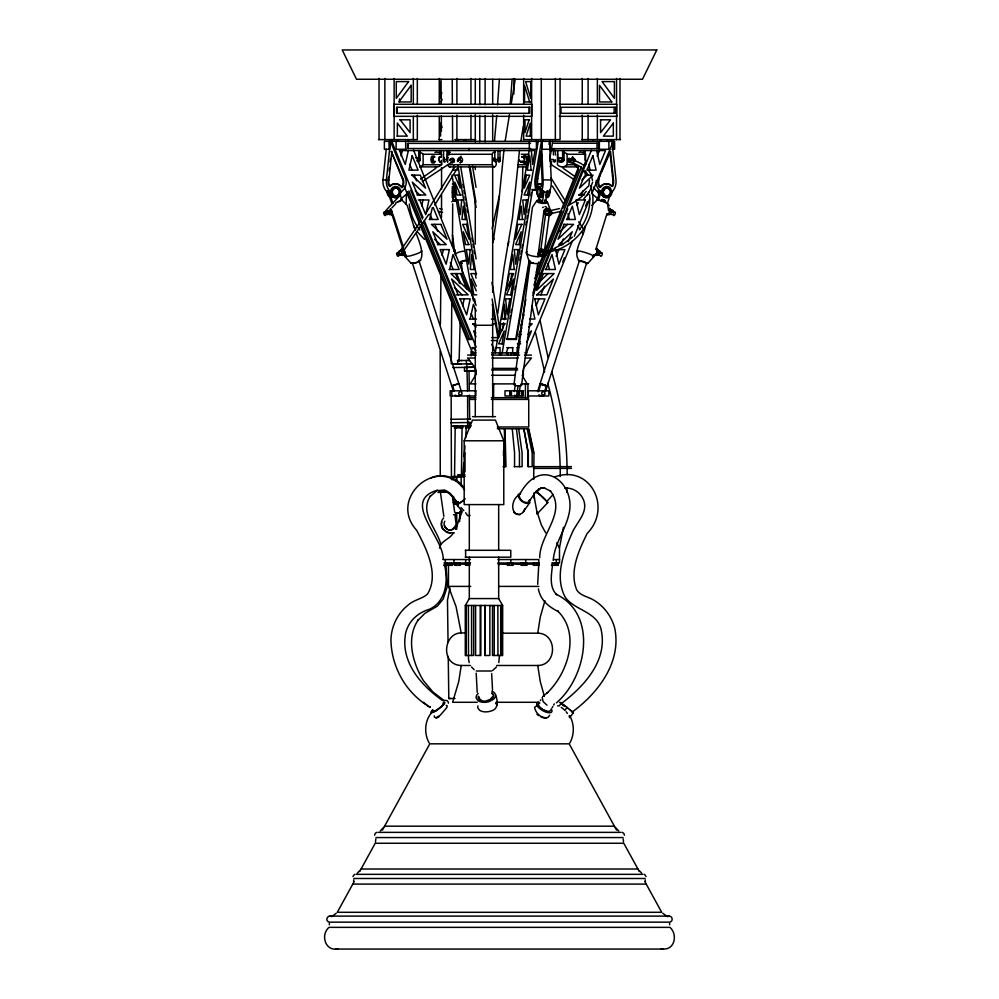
<?xml version="1.0" encoding="UTF-8"?>
<svg xmlns="http://www.w3.org/2000/svg" width="999" height="999" viewBox="0 0 999 999"><rect width="100%" height="100%" fill="white"/><g stroke="black" fill="none" stroke-linecap="round" stroke-linejoin="round"><path stroke-width="1.5" d="M441.57 189.211L441.558 167.62M441.558 194.917L441.496 217.582M452.697 203.796L452.46 245.854M440.159 351.286L440.259 476.436M451.248 363.811L451.785 301.498M549.8 211.176L550.649 211.338M440.384 324.55L441.009 273.826M476.186 673.139L477.197 692.319M491.658 673.526L492.532 690.047M406.218 204.358L406.368 194.568M454.533 477.347L455.182 427.672M461.451 474.325L462.087 426.136M498.464 564.098L507.542 564.31M478.721 696.465L480.082 699.562A7.23 4.333 -8.9 0 0 481.393 700.249M522.202 191.496L522.814 166.496M560.264 476.473L560.202 468.381M566.833 492.307L566.933 487.912M567.195 474.725L567.107 468.381M612.774 149.276L612.936 141.334L612.936 149.276M329.333 924.774L329.358 923.463M533.691 479.358L533.99 452.872L528.733 428.733L497.352 428.733M571.79 160.489L570.953 158.841M434.265 715.858L434.478 717.232L435.951 717.732L440.234 715.234L446.828 707.629L447.202 705.781L446.153 705.381M397.789 254.32C399.013 252.41 397.577 255.969 399.925 255.332A2.747 2.323 27.4 0 0 401.386 254.795L402.722 253.334L402.385 251.76A2.235 1.948 37.5 0 0 402.023 251.311M529.045 500.536L528.596 502.147C524.575 503.971 519.118 499.413 519.155 495.217L519.555 494.517C525.049 484.453 534.228 473.489 547.015 474.912C557.105 476.273 564.722 484.39 567.969 493.668C576.648 517.707 554.882 537.062 553.234 560.377M460.139 322.802L459.128 360.876M388.099 181.119L388.486 177.123M391.87 151.361L388.761 181.119A11.838 10.939 -90 0 0 389.722 186.426L390.209 186.164A8.317 7.68 -90 0 1 401.074 186.164L402.035 187.525L402.497 186.85A8.541 7.892 -90 0 0 403.434 179.733L391.208 151.361L402.772 179.733A8.541 7.892 90 0 1 401.835 186.85L401.373 187.525L402.035 187.525M465.534 438.111L466.296 427.447M440.709 491.958L446.878 491.346M463.748 462.999L462.837 475.449M464.198 456.78L464.985 445.891M496.753 115.447L494.455 141.284M497.527 104.895L499.4 79.258M510.277 104.033L512.087 79.258M461.063 161.638L461.038 161.9A1.523 0.974 30.2 0 1 460.114 162.425L460.077 162.412M534.153 564.16L526.635 564.16M542.195 697.539L543.119 701.61L547.015 705.182M399.038 252.435L399.25 253.546A1.536 1.424 38 0 0 401.311 254.146L428.758 214.423M467.682 425.974L467.619 395.716M503.946 149.962L498.588 203.921L493.356 240.197M519.492 150.424L512.475 217.919L504.095 267.42L497.739 313.649M374.588 835.226L375.249 833.291L377.023 832.267M453.783 165.809L453.371 170.13L457.192 170.13M461.725 199.975L460.352 214.623L457.842 199.975L462.2 199.975M470.192 249.6L468.831 264.186L466.333 249.6L470.691 249.6M375.811 838.985L375.474 841.845M513.049 564.048L521.515 564.373M389.66 196.915A5.632 5.195 -90 0 1 387.063 192.045A14.51 13.399 90 0 1 385.09 189.473L384.565 188.524A14.51 13.399 90 0 1 383.004 179.907L386.226 149.276M387.237 190.584L387.063 192.045L390.447 192.045A14.51 13.399 -90 0 1 386.388 179.907L390.447 141.334L405.344 177.66A11.214 10.352 -90 0 1 400.836 192.045L400.099 192.045M389.123 171.066L389.448 168.032M390.085 161.975L390.409 158.941M470.467 665.484L461.251 665.484L458.741 681.543L452.622 702.285L477.197 702.285M502.41 633.179L537.749 633.179L540.259 617.12L544.905 600.774M495.479 694.717C497.964 700.686 498.751 709.352 490.934 711.051A9.79 5.869 -8.9 0 1 479.545 710.239L477.709 707.742L477.897 705.918M512.662 352.859L512.699 347.689M413.037 263.162C428.821 263.099 419.218 241.496 416.158 233.379M538.848 563.211L537.674 584.315M552.459 565.234C551.46 574.999 548.926 586.9 556.655 594.717L556.031 594.193C598.264 614.335 586.75 676.91 556.431 702.859M588.823 185.989L589.51 180.295M513.986 384.415L530.294 261.551M538.985 197.215L538.611 199.962L542.357 203.346L546.078 203.247A5.432 1.648 7.6 0 0 544.53 200.474M514.348 391.608L515.234 384.965M540.084 199.475C537.562 201.199 540.671 203.846 541.333 200.599C538.873 197.927 538.424 201.036 541.333 200.599M516.97 393.968L518.031 385.989L520.179 385.976L518.943 395.292A4.595 1.773 89.9 0 1 516.945 395.104M546.952 190.959A5.632 2.16 90 0 1 546.628 195.18L545.541 203.346L542.357 203.346L543.431 195.18A5.632 2.16 90 0 0 543.768 190.959M527.322 251.623A8.866 2.672 7.6 0 0 535.601 256.543L537.862 256.693L538.274 253.596M538.686 250.512L543.606 213.461L544.767 214.186M521.528 385.214L537.637 263.873M540.958 248.863L545.554 214.273M544.343 251.673L549.188 215.172M433.029 710.139A7.043 1.349 -36.3 0 0 434.49 711.101A7.043 1.349 -36.3 0 0 441.471 706.368L443.818 703.658L442.894 703.071M503.484 455.544L503.583 450.187M536.176 178.671L536.026 179.733A8.541 3.272 -90 0 0 536.413 186.85L536.6 187.525L537 186.164A8.317 3.184 -90 0 1 541.52 186.164L541.72 186.426A11.838 4.545 -90 0 0 542.12 181.119L540.834 151.361L536.176 178.671L537.774 178.671L541.908 154.395M537.774 178.671L537.624 179.733A8.541 3.272 90 0 0 537.812 185.926M353.559 881.305L353.771 879.894M352.947 876.585L354.483 874.3M439.51 548.164C440.559 540.634 450.212 539.298 453.284 532.867M563.436 527.335L559.477 547.864M505.207 140.822L509.465 114.66M511.226 103.884L515.234 79.258M520.841 141.433L523.314 126.261M529.108 150.537L495.254 352.859L491.783 344.23M502.335 330.444L503.621 322.764M504.133 319.68L505.669 310.452M509.79 285.839L511.85 273.539M502.047 343.831L504.258 330.919L498.638 343.831L502.984 343.831M518.156 249.6L515.659 264.186L514.298 249.6L518.643 249.6M519.005 244.593L521.203 231.756L515.609 244.593L519.967 244.593M526.648 199.975L524.138 214.623L522.764 199.975L527.122 199.975M527.497 194.992L529.695 182.13L524.088 194.992L528.446 194.992M509.865 298.876L507.142 314.835L505.644 298.876L510.002 298.876M510.689 294.842L513.399 278.983L506.493 294.842L510.839 294.842M502.21 352.859L538.236 141.334M509.902 318.756L510.427 315.684M510.951 312.6L511.476 309.528M514.872 289.523L515.397 286.451M519.855 260.302L520.379 257.218M520.904 254.146L521.428 251.061M521.953 247.989L522.477 244.917M525.874 224.912L526.398 221.84M526.923 218.756L527.447 215.684M527.971 212.612L528.496 209.528M530.856 195.692L531.381 192.607M536.563 189.535L531.905 189.535L532.504 190.235L507.092 339.448L516.408 339.448L529.77 261.001M516.408 339.448L515.809 338.748L529.17 260.302M549.05 144.368L549.562 141.334L551.248 179.907A14.51 5.557 -90 0 1 549.562 192.045M516.733 352.859L525.861 299.213M549.875 158.192L552.747 141.334M499.288 195.966L492.095 228.808M469.068 425.949L469.717 422.502L450.836 422.739M539.71 557.804C539.51 534.627 567.544 512.137 550.012 490.546L550.636 491.083L543.668 487.674L544.68 487.899L540.971 488.099M449.962 588.061L447.477 600.249L448.052 642.369M492.982 241.945L493.743 238.349L492.982 241.945L493.381 240.035M508.041 245.192L508.828 241.533M506.281 352.859L508.004 347.689M401.086 156.106L402.347 150.549M408.366 150.549L405.232 164.435L399.525 150.549M421.665 205.831L422.989 199.975M429.657 219.48L432.33 207.617M442.07 255.444L443.394 249.6M449.6 269.505L452.984 254.495L459.153 269.505L449.038 269.505M462.574 306.131L464.21 298.876M470.092 319.056L473.426 304.295L476.186 311.001M416.433 262.45L411.338 263.299M461.451 391.608L418.956 260.727M451.748 385.989L458.903 383.628L451.998 385.639M498.788 662.599L499.475 655.481M431.618 159.503A2.71 1.036 -90 0 1 431.755 158.142L432.13 157.155L434.44 157.155M434.652 161.413A2.71 1.036 -90 0 1 433.291 161.651A2.71 1.036 -90 0 1 433.029 158.142L433.404 157.155M441.845 92.757L440.147 98.339L440.147 81.581M441.233 101.948L442.082 99.176M449.762 160.127L449.9 159.653A1.961 1.648 64 0 1 450.936 158.841L452.684 159.553L453.109 161.988M450.224 160.29L450.324 159.952A1.424 1.186 64 0 1 451.073 159.365L452.584 160.227L452.684 161.688M585.202 226.024C584.977 235.689 570.292 253.421 580.269 261.613M591.783 205.419L597.127 199.962L599.325 193.094A5.632 5.195 -90 0 1 599.238 191.621M597.177 200.175A5.432 0.687 17.7 0 1 597.127 199.962L598.451 199.962L600.649 193.094A5.632 5.195 -90 0 1 600.561 191.621M537.549 391.608L579.395 260.764L580.681 260.826M538.449 391.608L540.996 383.641L547.252 385.989L540.409 383.991M598.451 199.962L601.473 201.099C600.923 196.803 609.69 203.284 601.985 199.475M604.982 200.599L604.582 202.21L602.847 201.398M545.079 389.972L546.353 385.976L540.097 383.628L540.996 383.641M545.554 391.308L586.613 263.124L585.102 262.188M608.616 210.926L607.442 203.346L609.615 196.541M595.841 249.488L606.955 213.873M529.12 119.818L524.987 132.642L524.987 119.818L529.433 119.818M550.024 211.413L549.912 211.026A2.235 0.662 66.4 0 1 550.387 210.015A2.235 0.662 66.4 0 1 551.773 212.375L551.91 212.887A2.235 0.662 66.4 0 1 551.048 213.486L550.998 212.038M461.85 512.15L455.706 529.083M599.325 178.671L598.95 179.733A8.541 7.892 -90 0 0 599.887 186.85L600.349 187.525L601.311 186.164A8.317 7.68 -90 0 1 612.162 186.164L612.649 186.426A11.838 10.939 -90 0 0 613.623 181.119L610.514 151.361L598.663 178.671L600.424 174.35M524.7 508.778C523.988 514.235 517.22 516.346 513.598 512.075M522.677 161.413A2.71 2.498 -90 0 0 526.61 160.851L526.211 157.592L523.713 157.155M464.185 440.796L472.502 420.104L495.467 420.104L503.783 440.796L503.783 504.595L464.185 504.595L464.185 440.796L503.783 440.796M536.213 272.277L542.582 256.456M544.905 250.699L578.533 167.233M534.74 278.621L544.018 255.582M545.754 251.261L562 210.951M563.161 208.079L578.821 169.206M533.878 285.065L581.443 167.02M522.939 317.495L524.1 314.61M532.804 293.019L549.038 252.71M550.199 249.825L586.163 160.564M520.791 325.524L522.527 321.203M532.954 295.304L567.744 208.966M569.48 204.645L591.508 149.975M537.737 285.065L539.485 280.744M562.712 261.975L564.472 257.667M585.664 206.019L587.424 201.711M526.523 352.859L572.552 240.622M574.313 236.301L589.66 198.888M592.02 193.144L613.261 141.334M601.61 171.478L604.557 164.298M605.731 161.426L609.265 152.797M564.123 224.363L557.991 239.248L573.601 224.363L563.511 224.363M518.868 334.852L521.703 327.959M545.866 269.505L552.047 254.495L555.432 269.505L545.304 269.505M584.19 176.598L579.445 188.124L593.044 175.15L584.777 175.15M566.87 219.48L572.365 206.144L575.374 219.48L566.508 219.48M597.19 156.106L599.475 150.549M556.143 256.231L558.878 249.6M560.938 244.593L563.286 238.886M577.135 205.307L578.221 202.635M581.368 194.992L583.129 190.697M536.188 305.532L538.936 298.876M540.896 294.842L544.455 286.189M526.723 342.395L531.443 330.919L528.059 334.153M568.144 241.746L572.252 231.756L558.791 244.593L562.874 244.593M587.4 194.992L588.573 192.133M590.921 186.413L592.682 182.13M569.83 742.994C574.45 734.64 574.45 724.213 569.83 715.858M521.765 224.363L515.284 239.248L517.832 224.363L522.177 224.363M504.57 323.826L498.563 337.6L500.924 323.826L505.269 323.826M550.636 710.189L549.825 711.113A6.906 2.81 30 0 1 545.791 710.776L544.268 710.127M492.932 696.291L490.122 699.45M559.552 208.579L550.224 210.639L551.573 212.312M570.117 159.653L569.667 162.088L570.491 162.8A1.961 0.962 -74.2 0 0 571.053 162.375M570.279 159.952L570.554 162.288A1.424 0.699 -74.2 0 0 570.966 161.975M588.836 192.77L591.658 186.751M549.687 715.272L547.939 717.482C541.795 719.08 535.427 713.249 534.59 707.354L537.425 705.356M600.324 253.234L600.387 253.109A2.235 1.948 -37.5 0 0 596.977 251.311M554.27 703.87L553.683 705.032M401.71 254.445L402.722 253.334M354.17 881.568L337.3 912.299L661.7 912.299L644.83 881.568M359.69 871.528L375.212 843.256L623.788 843.256L639.31 871.528M382.417 830.119L429.807 743.83L569.193 743.83L616.583 830.119M540.384 700.549L540.809 699.812M552.11 707.779L552.834 706.518M473.663 605.481L473.663 655.481L465.334 655.481L465.334 605.481L469.305 598.576L469.305 557.192M457.542 160.527C458.241 155.007 464.822 157.655 461.75 162.038M458.254 160.764L458.916 159.615M459.053 159.578L461.088 156.144M458.341 161.239A1.523 0.974 30.2 0 1 458.266 160.939L458.254 160.664A1.523 0.974 30.2 0 1 459.203 160.152L459.89 159.003M454.645 166.821L426.148 212.812M457.205 168.519L434.777 205.02M475.924 369.942L475.561 375.274L470.292 383.891L475.936 383.891M586.226 191.358L581.83 196.528L575.636 201.398M579.258 229.932C587.012 220.192 590.796 207.505 589.597 194.693M420.304 221.803L401.873 248.626M528.596 502.147L536.013 491.508L539.298 488.773L538.449 489.36L542.02 487.887M523.251 511.925L529.72 502.634M574.213 161.338L574.625 160.327L573.876 160.265M536.8 200.674L532.43 207.255L526.373 252.872L529.158 261.426M388.599 213.162L388.686 211.476A1.536 1.349 37.5 0 0 388.436 211.176M458.266 501.66L457.043 503.646A8.579 1.561 -41.7 0 0 458.279 504.095L462.4 501.436A8.042 1.461 -41.7 0 0 464.023 500.062M443.606 517.944L442.27 519.792A8.966 8.854 88.7 0 0 442.382 528.608L447.652 532.679L454.358 532.892M401.61 253.908L402.048 253.159A1.536 1.349 37.5 0 1 399.962 253.908A1.536 1.349 37.5 0 1 399.488 251.661L402.085 248.339M387.187 208.978L399.063 196.491M431.755 712.487C424.5 720.779 423.913 733.503 429.17 742.994M384.765 213.586L385.377 212.799L385.102 213.848M388.586 213.162L387.962 213.511A1.536 1.349 37.5 0 1 386.263 212.762L388.586 213.174A1.536 1.349 37.5 0 0 388.861 211.825L386.089 212.412L386.688 210.752A1.536 1.349 37.5 0 1 387.025 210.639M400.124 251.336A1.536 1.349 37.5 0 0 399.775 251.461L399.263 253.022M402.41 251.785L402.347 252.51M401.86 253.134L402.585 252.148M402.922 252.048L402.659 252.385A1.836 0.787 68.9 0 1 402.909 254.358A1.836 0.787 68.9 0 1 401.835 254.133M557.567 705.781L559.228 705.918L561.338 703.196M565.009 710.239L567.12 707.504M569.567 717.669L573.389 712.724L570.816 710.526M399.488 251.661L399.175 252.073A5.02 2.597 -4.6 0 0 398.214 252.447L397.877 252.647A2.235 1.948 37.5 0 0 397.677 253.172M440.234 157.143A2.722 1.024 81.8 0 0 438.948 158.142A2.722 1.024 81.8 0 0 439.785 161.826L440.809 161.85A2.722 1.024 81.8 0 0 440.984 161.376M583.903 198.701L588.686 193.007M496.466 666.995L492.807 670.366M517.994 395.042C518.668 395.242 520.404 393.993 519.055 391.72M383.604 827.459L380.232 830.918M359.89 870.466L357.342 873.126M586.026 263.399L587.712 263.486L594.018 256.543A8.866 1.111 17.7 0 0 589.535 253.996A8.866 1.111 17.7 0 0 580.207 251.199L578.708 250.949A8.866 1.111 17.7 0 0 577.934 251.873M536.625 492.482L540.471 488.249M553.221 494.43L546.665 501.623A7.005 0.824 42.3 0 0 546.64 501.311L546.266 500.711M537.087 513.948L547.777 502.634M440.809 157.155A2.71 1.036 -90 0 0 439.398 158.142A2.71 1.036 -90 0 0 439.785 161.85L440.809 161.85M391.87 207.892L395.841 203.709M401.973 253.621L402.759 252.797M593.93 254.608L595.791 254.757A3.447 1.474 -68.9 0 0 597.377 250.749A3.447 1.474 -68.9 0 0 596.141 249.138M595.866 254.67L595.392 255.17A3.447 1.474 -68.9 0 1 593.856 255.095M596.715 251.024A2.71 1.149 -68.9 0 1 598.413 251.111A2.71 1.149 -68.9 0 1 597.252 254.733L596.878 255.12A2.71 1.149 -68.9 0 1 595.879 255.332M517.47 496.016C511.488 500.774 510.039 514.148 519.767 514.822M581.793 180.145L587.025 175.15M579.208 194.992L588.186 186.413M559.765 231.805L567.569 224.363M539.323 281.968L548.114 273.589M536.825 294.842L553.446 278.983L546.928 294.842L536.563 294.842M518.843 336.538L521.066 334.428M528.858 326.998L532.192 323.826L529.17 323.826M517.907 343.831L520.154 341.683M398.888 255.145L400.224 254.645A2.235 1.948 37.5 0 0 402.547 253.821M454.508 200.574L455.744 199.463L455.956 201.086L454.458 201.298M561.563 703.683L561.413 703.471C583.466 686.887 607.067 661.663 601.523 631.63C598.676 611.888 575.836 611.026 565.571 597.802C553.858 577.072 563.886 551.473 572.752 531.456C577.747 521.278 588.96 511.163 583.054 498.863C579.832 491.87 571.728 487.15 564.885 488.299M572.127 711.837L572.34 711.925C598.189 692.994 621.728 662.137 614.735 628.296C611.825 616.783 604.333 606.53 594.168 600.374C588.511 596.678 580.694 596.116 576.773 590.022C569.043 571.628 578.896 550.174 587.175 533.441C612.562 507.704 590.072 463.761 554.545 477.023M401.148 198.751L407.53 193.232M336.238 913.286L331.543 916.645C328.159 914.16 324.65 920.104 328.446 921.877M542.707 696.515L547.739 692.444L547.102 692.994C567.807 673.401 580.894 633.366 557.654 611.001L558.316 611.563C548.901 607.08 540.184 599.787 538.399 588.848M454.12 528.234L452.959 529.183A5.657 5.582 88.7 0 1 451.598 529.782M452.922 529.295L454.083 528.371M545.666 254.245L545.716 254.27A2.235 0.662 66.4 0 0 546.49 254.645L546.366 253.109A2.235 0.662 66.4 0 0 545.104 250.849A2.235 0.662 66.4 0 0 544.443 251.311M399.388 255.294L400.224 254.645M419.568 260.901L417.257 262.013M572.427 237.138L564.235 243.232L554.994 247.977M573.763 162.213L572.09 162.999M399.675 251.586L399.687 251.573A1.536 1.424 38 0 1 400.062 251.423M420.479 179.108L435.826 168.294M422.315 181.568L450.237 163.149M670.554 921.877C673.376 920.603 672.265 915.946 669.168 916.108L329.832 916.108M551.123 213.536L560.364 211.488M437.137 490.521L430.207 496.366L430.557 495.829C419.006 512.749 436.825 528.446 440.859 544.505M519.555 494.517L520.254 494.093M613.573 214.173L612.1 214.598A2.747 2.323 -27.4 0 1 611.076 214.335M568.181 205.419L575.786 201.298M556.118 250.824L565.846 245.816C583.254 235.264 595.054 215.21 592.632 194.568M420.991 224.663L468.056 339.448L472.09 338.748M522.065 156.793A2.722 2.498 -70.8 0 1 523.101 161.813L520.554 161.85A2.71 2.498 -90 0 1 519.393 160.202M545.816 252.285L544.855 251.586L545.417 252.41M523.064 161.85L520.554 161.85A2.722 2.498 -70.8 0 1 519.48 160.202M551.136 212.425L551.248 213.287M549.725 213.848L551.048 212.799M543.831 254.32L546.191 253.334L545.991 252.647M398.251 201.573L401.873 199.962L407.217 205.419L415.209 230.444M430.769 478.022C442.682 472.377 457.617 477.46 464.385 488.536M401.386 254.208A2.71 1.149 68.9 0 0 401.748 254.733L403.584 254.558A2.71 1.149 68.9 0 0 404.92 253.534A2.71 1.149 68.9 0 0 403.371 250.062M523.001 395.104L523.001 391.658M573.051 162.3L572.39 162.362L578.421 168.681M555.469 248.339L545.217 252.085M545.429 253.496L555.469 250.162M438.186 490.571L444.905 489.997M470.054 515.447L467.582 515.671L465.659 512.749M435.989 711.013L434.64 711.438A7.218 0.937 -23.3 0 1 432.879 711.738M597.127 199.962L598.963 200.062A5.432 0.687 17.7 0 1 604.695 201.773A5.432 0.687 17.7 0 1 607.442 203.346L607.142 203.434M578.296 260.402L587.712 263.486M594.018 256.543L592.507 256.631M586.613 263.124L585.963 263.162M545.067 200.537L545.104 199.8M544.842 202.173L544.892 201.436M544.343 255.294L544.205 255.332A2.747 0.674 60.8 0 1 544.018 255.257M486.675 700.636L488.499 700.162M437.587 490.134C400.599 500.899 443.094 536.376 443.219 558.828M439.41 492.057L437.974 492.42L447.265 491.383M386.625 211.164L386.625 211.164A5.02 2.597 -4.6 0 0 385.177 211.713L384.852 211.913A2.235 1.948 37.5 0 0 384.64 212.437M611.338 211.351A2.235 1.948 -37.5 0 1 611.863 211.114L612.375 211.164A5.02 2.597 4.6 0 1 613.823 211.713L614.185 211.95A2.235 1.948 -37.5 0 1 614.36 212.437M598.301 252.085A2.235 1.948 -37.5 0 1 598.838 251.848L599.338 251.898A5.02 2.597 4.6 0 1 600.786 252.447L601.148 252.685A2.235 1.948 -37.5 0 1 601.323 253.172M405.07 256.219A8.866 1.111 -17.7 0 0 404.982 256.543L409.852 255.969A8.866 1.111 -17.7 0 0 419.118 252.847A8.866 1.111 -17.7 0 0 421.316 250.899M419.018 260.489L420.704 260.402M669.168 916.108L667.457 916.645L662.762 913.286M520.529 493.094L518.106 494.58C518.131 499.65 524.75 505.019 529.582 502.884L529.77 499.812M453.434 514.747L456.206 514.335M539.148 199.912L538.074 200.062A5.432 1.648 7.6 0 0 537.212 201.773A5.432 1.648 7.6 0 0 542.357 203.346M464.972 633.179C443.419 628.995 439.16 664.984 461.251 665.484M496.69 665.484L537.749 665.484C557.417 665.396 557.417 633.266 537.749 633.179M335.602 949.05L663.398 949.05C674.987 949.674 677.722 934.19 669.979 927.359L329.021 927.359C320.13 934.839 325.437 951.847 337.824 948.788M475.287 325.262L492.682 325.274M599.612 255.294L599.075 255.332A2.747 2.323 -27.4 0 1 597.614 254.795L597.09 254.046M457.867 512.799L457.517 512.812M400.949 199.912L401.873 199.962L400.124 194.468M570.879 159.365L571.515 160.227M476.273 370.679L464.523 370.841L464.473 367.395L475.374 367.257M451.935 162.288L450.936 162.013M452.072 162.8L450.624 162.362M454.358 426.136L454.932 426.136M448.988 698.513L450.412 698.526M537.862 256.693L542.981 255.969A8.866 2.672 7.6 0 0 543.756 255.394M457.067 502.485L453.184 502.509L457.155 502.447L453.933 502.522M454.945 476.623L452.41 476.66L452.447 479.695M458.129 474.862L461.588 474.825L461.613 476.548L458.154 476.585L458.129 474.862L464.935 474.737M453.284 479.695L453.246 476.66L460.814 476.573M458.154 476.585L457.567 476.573M461.101 476.573L461.226 485.701M454.433 502.485L456.68 502.485M461.588 512.774L460.114 512.787L460.152 511.488L461.326 511.463M461.338 512.737L460.164 512.762L460.889 512.762L460.152 511.488M457.867 363.998L461.051 363.973M456.818 481.181L456.768 476.623L454.533 476.635L455.269 476.635M456.043 528.983L455.831 512.824L461.001 512.737M492.02 354.433L492.382 354.42M454.807 426.111L452.547 426.161L458.703 426.086M465.921 425.961L467.819 425.949M461.014 476.56L460.989 474.837L463.174 474.775L462.862 476.535M454.732 476.623L454.458 476.635M468.256 360.427L469.655 360.402M456.668 364.011L452.222 364.086L468.131 363.886M469.055 363.861L472.165 363.823M461.001 426.049L462.837 426.024M456.318 427.834L454.283 427.859L456.768 427.834M460.214 427.784L463.061 427.747L462.375 427.747M466.595 427.672L465.459 427.697L467.957 427.672M453.321 476.66L454.87 476.61M457.892 504.133L453.671 504.195L456.431 504.17M461.001 360.527L469.006 360.414M467.082 363.898L471.403 363.836M473.226 367.27L452.609 367.545M456.605 426.111L471.341 425.924M456.63 427.834L461.026 427.772M467.844 427.672L470.079 427.634M462.462 476.56L464.96 476.523M461.95 360.514L457.417 360.564L459.765 360.539M464.523 370.841L475.424 370.704M450.799 419.293L470.704 419.043M467.982 422.527L470.754 422.49M460.939 474.8L464.448 474.8L464.473 476.523L461.451 476.573M453.758 476.648L452.41 476.66M456.393 502.485L457.917 502.435M456.118 512.824L459.965 512.787L460.052 518.668M456.418 476.623L456.268 481.193M457.067 512.812L457.629 512.799M455.007 698.476L448.801 698.526L448.239 656.405M445.429 491.608L446.878 491.595M455.844 512.824L456.73 512.824L456.78 528.983M459.702 512.787L459.602 521.615M531.543 81.581L525.624 81.581L530.731 98.339L530.731 81.581M530.457 101.948L524.537 101.948L524.537 85.327L529.657 101.948M559.265 104.271L616.907 104.271L616.907 116.334L559.265 116.334M396.591 109.44L397.252 109.44M399.875 119.818L410.102 119.818L410.102 132.642L400.149 119.818M600.312 119.818L610.526 119.818L600.574 132.642L600.574 119.818M397.065 136.126L407.292 136.126L397.352 123.102L397.352 136.126M530.594 136.126L526.161 136.126L530.282 123.102L530.282 136.126M378.446 139.61L417.332 139.61L417.332 115.16M438.936 139.61L441.92 139.61M454.795 139.61L475.674 139.61M523.326 139.61L560.064 139.61L560.064 78.471M581.668 139.61L620.554 139.61M553.821 143.232L598.626 143.232L598.626 148.651L550.786 148.651M530.569 143.369L407.567 143.369L407.567 148.514L530.569 148.514M406.031 149.276L396.128 149.276L396.128 141.334M549.862 149.276L549.862 141.334L549.912 149.276L541.77 149.276L541.995 141.334L541.995 149.276M550.924 149.276L554.083 149.276M599.35 149.276L609.253 149.276M611.925 149.276L614.622 149.276L614.622 141.334L384.378 141.334L384.378 149.276L389.61 149.276L389.335 141.334L389.335 149.276M399.263 150.549L535.014 150.549L532.642 164.435L531.343 150.549M550.224 150.549L605.506 150.549L599.787 164.435L596.653 150.549M420.055 152.36A7.393 6.831 -90 0 1 423.114 154.271L441.546 154.271L441.546 157.268M447.602 161.738L447.602 154.271L492.22 154.271A7.393 2.822 -90 0 1 494.942 152.36M521.253 154.271L528.946 154.271M564.048 152.36A7.393 6.831 -90 0 1 567.107 154.271L585.551 154.271L585.551 164.723A7.393 6.831 -90 0 1 584.128 165.896M431.755 158.142L433.029 158.142M524.375 158.804L524.225 158.804A2.71 2.498 -90 0 0 521.803 156.793M558.079 158.804L557.704 158.804A2.71 1.036 -90 0 1 557.966 157.592M418.019 161.351A2.622 2.423 -90 0 0 418.731 159.503L420.042 159.503L420.042 150.549M443.568 150.549L443.568 159.503L447.003 159.503A2.622 0.999 -90 0 0 447.739 162.025M494.805 150.549L494.805 159.503L498.002 159.503A2.622 0.999 -90 0 0 498.863 162.1A2.622 0.999 -90 0 0 499.962 160.177M557.792 150.549L557.792 159.503A2.622 2.423 -90 0 0 560.202 162.113A2.622 2.423 -90 0 0 562.624 159.503L564.048 159.503L564.048 150.549M420.055 166.633A7.393 6.831 -90 0 0 423.114 164.723L441.546 164.723L441.546 160.389M496.216 161.738L496.216 164.723A7.393 2.822 -90 0 1 492.22 164.723L447.602 164.723A7.393 2.822 90 0 0 450.324 166.633M518.181 164.723L527.41 164.723M557.454 154.271L557.454 164.723A7.393 6.831 90 0 0 567.107 164.723L576.323 164.723M582.479 164.723L585.551 164.723M419.817 166.895L436.713 166.895M449.6 166.895L494.218 166.895M518.631 166.895L526.323 166.895M562.287 166.895L577.647 166.895M531.655 170.13L527.297 170.13L529.757 155.719L531.106 170.13M411.463 175.15L420.242 175.15L425.586 188.124L411.975 175.15M459.003 175.15L454.645 175.15L460.302 188.124L458.079 175.15M402.397 178.671L403.059 178.671M383.004 179.907L386.388 179.907M549.725 192.045L541.421 192.045L540.784 188.062A5.632 2.16 -90 0 0 537.387 189.236A5.632 2.16 -90 0 0 538.698 197.477A5.632 2.16 -90 0 0 541.421 192.045A14.51 5.557 90 0 0 542.232 189.473L542.457 188.524A14.51 5.557 90 0 0 543.106 179.907L551.248 179.907M388.174 180.157L388.836 180.157M610.014 152.872L612.887 180.157L613.548 180.157M532.504 190.235L537.162 190.235M396.928 195.879L396.591 195.879A3.971 3.671 -90 0 1 392.095 193.069L392.307 192.045M452.122 190.06A3.971 1.523 90 0 1 452.322 192.045L453.121 192.045A3.971 1.523 -90 0 1 451.998 195.879M417.07 194.992L425.824 194.992L412.337 182.13L417.632 194.992M461.351 194.992L456.993 194.992L454.795 182.13L460.402 194.992M578.633 194.992L584.378 194.992M455.744 199.463L453.621 199.95L453.933 200.537M400.611 199.962L401.873 199.962A5.432 0.687 -17.7 0 1 395.841 202.635M418.319 199.975L429.008 199.975L425.711 214.623L419.68 199.975M429.295 219.48L438.149 219.48L433.216 207.48M466.346 219.48L461.988 219.48L463.236 206.144L465.522 219.48M523.326 219.48L518.968 219.48L521.253 206.144L522.502 219.48M467.07 224.363L462.724 224.363L469.205 239.248L466.658 224.363M437.487 244.593L446.241 244.593L432.779 231.756L438.062 244.593M557.155 249.6L564.91 249.6L558.903 264.186L555.606 249.6M474.625 269.505L470.267 269.505L471.678 254.495L474.238 269.505M514.597 269.505L510.252 269.505L512.812 254.495L514.223 269.505M476.61 273.589L470.804 273.589L476.286 286.164M537.437 273.589L540.447 273.589M456.406 294.842L468.206 294.842L451.573 278.983L458.104 294.842M476.71 294.842L473.801 294.842L471.091 278.983L476.273 290.871M459.852 298.876L470.229 298.876L466.633 314.835L460.064 298.876M534.577 298.876L544.954 298.876L538.386 314.835L534.79 298.876M469.443 319.056L476.486 319.056M491.396 319.056L494.293 319.056M506.156 319.056L501.798 319.056L504.32 304.295L505.706 319.056M529.557 319.056L534.94 319.056L531.943 305.769M472.664 323.826L475.761 323.826M492.27 323.826L496.628 323.826M491.733 337.6L497.527 337.6M506.493 338.748L515.809 338.748M468.056 339.448L471.928 339.448L423.676 221.803M491.321 340.522L497.527 340.522M517.357 343.831L520.641 343.831M472.065 347.689L475.037 347.689M495.304 347.689L500.062 347.689L500.062 352.859M506.743 347.689L512.887 347.689M516.82 347.689L518.606 347.689M472.065 352.859L476.273 352.859M491.583 352.859L518.956 352.859M524.825 352.859L526.935 352.859M467.569 355.082L476.273 355.082M491.883 355.082L519.58 355.082M524.587 355.082L531.431 355.082M474.413 358.029L467.569 358.029L475.636 368.381M491.883 358.029L518.144 358.029M525.387 358.029L531.431 358.029L523.364 368.381M492.245 368.381L517.494 368.381M491.608 369.942L517.669 369.942M523.076 369.942L523.439 375.274L522.165 375.274L527.16 383.891M491.608 375.274L515.184 375.274M492.42 383.891L514.81 383.891M521.178 383.891L528.708 383.891M518.768 390.796L523.701 390.796M527.684 390.796L548.876 390.796L548.838 395.966L527.684 395.966M523.701 395.966L504.994 395.966L504.994 390.796L517.607 390.796L517.607 395.966M470.267 397.689L475.911 397.689M491.358 397.689L528.733 397.689M470.267 399.413L475.911 399.413M491.358 399.413L528.733 399.413L528.733 426.998L497.352 426.998M472.502 416.658L495.467 416.658M502.984 466.658L505.981 466.658L504.994 428.733M514.123 466.658L522.102 466.658L522.102 452.872L518.656 428.733M533.478 466.658L571.503 466.658M533.478 468.381L571.503 468.381M465.259 550.299L510.776 550.299L510.776 557.192L465.259 557.192M442.857 559.552L470.367 559.552M497.952 559.552L538.823 559.552L538.786 565.322M553.508 559.552L559.515 559.552M444.018 562.999L470.367 562.999M497.952 562.999L538.823 562.999M552.097 562.999L559.515 562.999L559.49 548.164L556.768 542.844M445.092 564.16L446.828 564.16M450.499 564.16L455.144 564.16M459.19 564.16L466.258 564.16M443.743 565.322L452.435 565.322M460.402 565.322L454.632 565.322L454.632 562.999M498.638 565.322L498.351 562.999M539.085 565.322L533.316 565.322L533.316 562.999M551.323 565.322L558.016 565.322L558.016 562.999M448.464 564.56L448.464 586.401L470.741 586.401M498.726 586.401L538.873 586.401M469.305 598.576L498.676 598.576L502.634 605.481L502.634 655.481L492.507 655.481L492.507 605.481M465.334 605.481L502.634 605.481M476.236 671.003L491.733 671.003M496.066 702.285L538.386 702.285M384.59 826.185L614.41 826.185M378.396 832.367L620.604 832.367M375.899 837.562L623.101 837.562M361.064 869.018L637.936 869.018M355.981 874.337L643.019 874.337M353.858 878.483L645.142 878.483M352.797 884.09L646.203 884.09M329.308 922.152L669.692 922.152M445.129 491.608L441.633 491.508M601.485 201.099L602.434 201.286M540.147 255.007L538.661 254.608M661.176 948.788L663.398 949.05M450.362 532.942L446.029 531.805L442.857 528.608A8.966 8.854 88.7 0 1 441.908 521.928M461.888 263.486L461.276 263.399A4.958 1.498 -7.6 0 1 461.176 261.413A4.958 1.498 -7.6 0 1 467.607 260.352M459.19 160.14L459.54 160.202A1.523 0.974 30.2 0 1 461.063 161.626M460.214 162.974L461.763 161.813A2.298 1.461 30.2 0 0 459.49 159.64L458.953 159.565A2.298 1.461 30.2 0 0 457.554 160.34L457.53 160.752A2.298 1.461 30.2 0 0 457.892 161.638M545.978 254.108L546.216 253.359M439.448 208.579L442.12 209.166M438.636 211.488L442.594 212.375M546.028 385.926L544.33 385.502M581.018 260.727L584.64 261.838M621.977 832.267L623.751 833.291L624.412 835.226M388.149 190.959A5.632 5.195 90 0 0 388.948 195.18L391.858 203.434M543.381 385.214L541.62 384.565M605.456 202.597L607.442 203.346M612.025 211.089L614.148 211.913M599 251.823L601.123 252.647M595.766 254.196L597.215 254.757M548.776 212.437A2.235 0.662 66.4 0 0 548.501 211.95L547.365 211.114A2.235 0.662 66.4 0 0 547.29 211.351M543.369 253.172A2.235 0.662 66.4 0 0 543.094 252.685L541.957 251.848A2.235 0.662 66.4 0 0 541.87 252.085M561.413 703.471L563.086 704.557M573.389 712.724L572.415 712.162M538.424 707.13L546.915 711.875M572.689 162.862L571.715 162.725M574.837 160.464L581.855 163.973M573.538 163.149L580.182 166.483M385.427 214.173L386.9 214.598A2.747 2.323 27.4 0 0 388.349 214.061L388.886 213.311A1.836 0.787 68.9 0 0 389.935 213.499A1.836 0.787 68.9 0 0 389.423 211.239M551.136 164.51L573.389 179.171M644.517 874.3L646.053 876.585M430.257 707.342L429.845 706.505C431.168 709.39 425.961 703.746 425.137 704.12C418.169 699.263 412 693.306 406.88 686.538C396.953 673.089 391.121 656.543 390.959 639.785C391.271 626.448 397.577 613.374 408.091 605.107C413.748 599.762 423.189 598.626 427.634 593.868C439.36 574.163 426.336 548.538 416.645 530.282C386.988 497.739 439.248 453.359 464.622 490.022M392.045 213.873L392.944 214.273L403.596 247.59M445.991 491.52L449.85 494.055L458.066 503.271M563.174 168.294L575.174 176.686M542.32 709.015L541.171 708.204A6.906 2.81 30 0 1 538.536 704.994L538.561 703.808A4.146 1.686 30 0 1 539.785 703.121M443.856 700.361L432.842 691.882L423.414 680.669C412.774 663.086 405.731 638.473 418.144 619.979L417.794 620.529L424.862 613.361L437.437 606.106L443.206 598.988L447.29 586.463L445.991 565.571M564.235 705.394L559.877 702.297L561.763 704.02M563.374 704.657L565.571 706.393M561.263 707.392L564.66 709.952M399.7 254.42L398.613 253.109A2.235 1.948 37.5 0 1 401.024 250.724M448.039 491.795L450.487 493.631L457.817 503.096M495.541 703.246L497.09 704.994M548.476 211.913L547.489 211.164M543.069 252.647L542.07 251.898M539.398 254.196L540.546 255.12A2.71 2.285 -52.5 0 0 542.969 255.057M538.923 254.757L538.186 254.196L539.398 255.17A3.447 2.91 -52.5 0 0 542.482 255.095M565.009 705.893L566.982 707.479M566.77 707.23L568.506 708.591M446.091 528.334L445.167 527.122A6.031 5.944 88.7 0 1 444.58 525.711A6.119 6.094 17.4 0 0 445.167 527.122L447.277 529.283L444.892 527.135A6.031 5.944 88.7 0 1 444.817 521.203M568.394 708.578L570.129 709.877M569.705 709.615L571.503 711.001M540.884 495.292L537.574 492.794A7.005 0.824 42.3 0 0 536.65 492.794M474.15 669.642L471.516 666.995M423.489 702.285L427.972 706.143M591.47 193.232L597.852 198.751M546.615 502.26A8.504 0.999 42.3 0 0 547.739 502.26L536.663 491.858A8.504 0.999 42.3 0 0 535.901 491.471M571.665 711.238L572.34 711.925M618.768 830.918L615.396 827.459M542.195 496.453L545.591 499.862M415.309 190.697L419.792 194.992M434.602 239.248L440.209 244.593M454.42 287.437L462.175 294.842M472.839 323.826L476.173 326.998M475.836 333.079L473.588 330.919L475.949 336.663M562.574 705.019L563.573 705.993M641.658 873.126L639.11 870.466M390.172 213.436L390.559 213.823A2.71 1.149 68.9 0 0 391.895 212.799A2.71 1.149 68.9 0 0 390.334 209.328M390.097 213.936L390.584 214.435A3.447 1.474 68.9 0 0 392.295 213.137A3.447 1.474 68.9 0 0 390.309 208.716M401.748 254.733L402.122 255.12A2.71 1.149 68.9 0 0 403.396 254.87A2.71 1.149 68.9 0 0 402.972 252.148L402.647 251.536A2.71 1.149 68.9 0 0 402.285 251.024M573.276 158.991L574.388 160.152M572.976 160.527C569.667 159.353 573.451 154.77 573.239 159.166M607.317 203.634L609.328 205.744M417.332 231.843L424.463 239.36M550.224 210.639L550.486 211.376M404.982 256.543L411.288 263.486M460.976 507.48L463.786 510.639M596.915 248.339L599.512 251.661M457.367 505.344L462.075 511.426M442.107 700.274C421.403 685.514 400.124 662.125 405.656 633.066C408.741 620.491 418.419 612.437 429.882 609.103C446.366 600.948 448.426 580.332 444.343 564.31M566.108 711.688L567.382 713.423M581.568 231.668L583.241 234.128M580.806 166.796L586.55 175.412M578.696 221.803L584.203 230.095M577.647 225.762L580.007 229.308M587.424 168.681L590.896 173.951M585.077 170.504L588.336 175.462M419.742 229.932C413.823 222.427 410.452 213.798 409.278 204.046M413.399 225.786L415.759 229.42M545.716 532.867L541.371 525.024L537.15 512.15M565.309 200.999L550.973 177.859M564.223 205.02L552.347 186.001M474.35 347.689L475.936 350.849M386.263 212.762L386.089 212.425A1.536 1.349 37.5 0 1 386.363 211.064L387 210.689L386.363 211.064A1.536 1.349 37.5 0 0 388.336 213.287L388.836 212.799A1.536 1.349 37.5 0 0 388.723 211.376L388.886 211.738M448.464 586.401L456.056 606.643L461.251 633.179M455.544 273.589L459.565 283.366M434.877 224.363L437.662 231.131M450.324 262.687L453.134 269.505M409.702 164.373L412.075 170.13M414.223 175.15L416.595 180.919M471.253 313.686L473.464 319.056M429.932 214.148L432.13 219.48M423.039 217.595L391.77 141.334L391.833 139.61M424.225 220.479L476.148 347.103M410.739 190.235L422.502 218.931M408.916 190.971L469.518 338.748M407.455 191.671L419.817 221.803M404.033 185.939L472.477 352.859M413.511 149.975L476.123 305.369M467.744 287.262L469.493 291.583M460.489 273.551L466.87 289.385M456.618 273.551L460.676 283.629M547.464 202.223L549.987 209.091M569.08 715.858L569.517 717.232M544.418 696.428L540.259 681.543L537.749 665.484M452.647 385.976L454.345 391.296M412.387 263.124L453.446 391.308M392.882 203.346L390.272 195.18A5.632 5.195 90 0 1 389.473 190.959M405.794 254.458L406.493 256.631M392.108 214.897L403.159 249.488M441.97 127.447L440.596 123.102L440.596 136.126M472.39 347.689L472.752 348.976M469.193 662.599L468.494 658.928L468.381 605.481M545.641 253.534L544.405 254.907M551.71 371.64C560.714 402.535 566.495 434.44 567.032 466.658M544.655 371.953L535.501 332.642M549.875 211.313L549.737 210.801A2.71 2.285 -52.5 0 0 546.253 210.14A2.71 2.285 -52.5 0 0 545.504 213.998L545.953 214.385A2.71 2.285 -52.5 0 0 548.376 214.323M543.706 252.385L543.593 251.96A1.836 1.548 -52.5 0 0 541.421 251.386A1.836 1.548 -52.5 0 0 540.509 253.783A1.836 1.548 -52.5 0 0 542.682 254.358M547.714 383.266C555.282 410.414 559.515 438.474 560.127 466.658M591.021 174.251L592.469 180.382M569.817 159.428L569.555 158.604A1.998 0.762 90 0 0 568.768 158.454L568.456 159.191A2.185 0.837 -90 0 0 568.406 161.301L568.668 162.125A1.998 0.762 90 0 0 569.455 162.275M548.026 357.442L540.197 320.941M588.786 164.373L590.084 170.13M568.006 213.549L569.343 219.48M548.051 263.499L549.4 269.505M534.14 496.59L537.325 514.098M590.834 186.076L592.619 194.368M528.296 428.733L533.478 452.872M527.185 428.733L532.167 452.872L532.167 466.658L528.109 466.658L528.109 452.872L523.751 428.733M523.926 428.733L528.321 452.872L528.321 466.658M475.237 273.589L476.024 278.159M474.612 298.876L475.362 303.234M451.998 175.062L473.401 300.749M472.452 165.859L476.048 187.325M491.945 282.355L499.9 329.87M469.992 166.721L475.911 202.098M492.132 299.001L498.563 337.45M469.13 165.871L476.086 207.405M492.295 304.295L497.964 338.137M460.689 166.721L476.123 259.003M462.912 184.328L463.424 187.4M463.936 190.484L464.46 193.556M464.972 196.628L465.484 199.713M465.996 202.785L466.521 205.856M467.033 208.941L467.544 212.013M471.915 238.162L472.44 241.234M472.952 244.318L473.464 247.39M473.976 250.462L474.488 253.546M457.942 165.859L476.148 274.688M452.572 497.552L454.707 512.312M440.372 492.07L443.843 516.308M645.229 879.894L645.441 881.305M623.526 841.845L623.189 838.985M452.734 197.902L453.096 200.624M461.163 262.337L462.587 273.089M472.989 351.423L473.401 354.495M475.024 366.783L476.048 374.463M452.447 234.94L454.87 253.197M466.795 363.898L467.557 391.046M516.408 428.733L519.443 452.872L519.443 466.658M611.937 192.045L610.414 188.062A5.632 5.195 -90 0 0 602.235 189.236A5.632 5.195 -90 0 0 605.394 197.477A5.632 5.195 -90 0 0 611.937 192.045A14.51 13.399 -90 0 0 613.91 189.473L614.435 188.524A14.51 13.399 -90 0 0 615.996 179.907L611.937 141.334M455.119 515.709L455.681 521.028M534.403 498.851L534.028 492.869M512.262 428.733L514.56 452.872L514.56 466.658M599.962 252.435L599.912 253.197L599.937 252.41M613.024 212.113L612.312 210.752A1.536 1.349 -37.5 0 0 611.975 210.639M612.887 180.157L612.961 181.119A11.838 10.939 -90 0 1 611.987 186.426M543.106 179.907L541.421 141.334L535.227 177.66A11.214 4.296 -90 0 0 537.1 192.045M504.345 428.733L505.219 466.658M669.642 923.463L669.667 924.774M469.018 370.779L469.28 390.547M469.343 395.117L469.667 419.455M466.383 360.452L466.421 363.898M459.64 474.85L459.665 476.573M457.692 360.552L457.742 364.011M458.753 474.837L458.916 476.585M453.509 496.441L453.571 500.998M471.053 351.386L471.078 355.881M452.197 79.258L452.372 103.746M452.46 115.984L452.622 141.546M451.436 479.645L451.148 397.327M441.046 79.258L441.221 103.721M441.308 115.959L441.421 131.244M619.967 78.471L619.967 139.61M616.545 78.471L616.545 104.458M616.545 115.16L616.545 139.61M614.148 107.293L614.148 113.312M611.213 139.61L611.213 141.334M608.903 141.334L608.903 149.276M607.167 139.61L607.167 141.334M601.086 139.61L601.086 141.334M599.35 141.334L599.35 150.549M597.365 78.471L597.365 104.458M597.365 115.16L597.365 139.61M597.027 143.232L597.027 148.651M593.331 139.61L593.331 141.334M588.099 78.471L588.099 104.458M588.099 115.16L588.099 139.61M585.114 150.549L585.114 159.503A2.622 2.423 -90 0 1 585.027 160.177M583.791 150.549L583.791 153.534M582.255 78.471L582.255 104.458M582.255 115.16L582.255 139.61M567.345 466.658L567.345 468.381M567.107 154.271L567.107 164.723M562.624 150.549L562.624 159.503M557.717 562.999L557.717 565.322M556.331 559.552L556.331 562.999M555.906 562.999L555.906 565.322M555.432 150.549L555.432 155.02M555.344 78.471L555.344 139.61M555.257 562.999L555.257 565.322M554.383 562.999L554.383 565.322M553.434 150.549L553.434 155.02M552.272 562.999L552.272 565.322M551.398 161.738L551.398 164.723A7.393 2.822 -90 0 1 550.137 166.633M550.249 139.61L550.249 141.334M543.169 139.61L543.169 141.334M541.283 78.471L541.283 139.61M541.171 139.61L541.171 141.334M536.975 562.999L536.975 565.322M536.426 141.334L536.426 149.276L529.308 149.276L529.308 141.334M535.701 139.61L535.701 141.334M534.715 562.999L534.715 565.322M531.618 78.471L531.618 139.61M529.008 107.293L529.008 113.312M528.271 390.796L528.271 395.966M527.934 383.891L527.934 397.689M527.072 562.999L527.072 565.322L521.103 565.322L521.103 562.999M526.198 562.999L526.198 565.322M525.699 559.552L525.699 562.999M525.437 383.891L525.437 397.689M524.088 562.999L524.088 565.322M523.651 78.471L523.651 104.458M523.651 115.16L523.651 139.61M521.977 562.999L521.977 565.322M521.578 390.796L521.578 395.966M516.183 352.859L516.183 355.082M514.098 352.859L514.098 355.082M513.886 78.496L513.886 93.943M513.174 562.999L513.174 565.322L507.405 565.322L507.405 562.999M511.788 562.999L511.788 565.322M511.376 352.859L511.376 355.082M510.776 559.552L510.776 562.999M509.515 562.999L509.515 565.322M507.567 352.859L507.567 355.082M507.704 562.999L507.704 565.322M502.285 605.481L502.285 655.481M501.073 352.859L501.073 355.082M500.674 605.481L500.674 655.481M499.999 150.549L499.999 159.503M499.55 352.859L499.55 355.082M498.676 504.595L498.676 550.299M498.676 557.192L498.676 598.576M498.002 150.549L498.002 159.503M497.852 605.481L497.939 655.481M494.243 605.481L494.243 655.481M493.618 383.891L493.618 397.689M492.682 79.258L492.682 104.033M492.682 114.785L492.682 140.772M492.682 166.833L492.682 292.37M492.682 308.778L492.682 416.658M492.22 154.271L492.22 164.723M489.86 605.481L489.86 655.481L484.877 655.481L484.877 605.481M485.114 78.496L485.114 104.758M485.114 115.547L485.114 141.833M485.064 605.481L485.064 655.481M480.844 605.481L480.844 655.481L475.599 655.481L475.599 605.481M480.207 605.481L480.207 655.481M479.745 78.496L479.745 104.72M479.745 115.497L479.745 141.746M475.287 79.258L475.287 103.971M475.287 114.685L475.287 141.945M475.287 166.458L475.287 169.555M475.287 200.237L475.287 244.193M475.287 308.716L475.287 416.658M471.565 605.481L471.565 655.481M470.954 78.471L470.954 104.458M470.954 115.16L470.954 139.61M469.93 562.999L469.93 565.322L465.559 565.322L465.684 559.552M469.305 504.595L469.305 550.299M469.068 148.514L469.068 150.549M467.669 562.999L467.669 565.322M466.258 605.481L466.258 655.481M465.821 139.61L465.821 141.334M465.859 562.999L465.859 565.322M465.621 550.299L465.621 557.192M465.696 605.481L465.696 655.481M465.01 452.872L465.01 471.84M464.36 139.61L464.36 141.334M460.102 562.999L460.102 565.322M458.291 562.999L458.291 565.322M457.829 139.61L457.829 141.334M456.893 78.471L456.893 104.458M456.893 115.16L456.893 139.61M456.019 562.999L456.019 565.322M455.831 139.61L455.831 141.334M454.932 562.999L454.932 565.322M453.958 559.552L453.958 562.999M451.81 390.796L451.81 395.966M451.56 562.999L451.56 565.322M449.45 562.999L449.45 565.322M449.001 150.549L449.001 155.02M447.34 562.999L447.34 565.322M447.003 150.549L447.003 159.503M446.466 562.999L446.466 565.322M445.329 559.552L445.329 562.999M441.546 161.738L441.546 164.723M441.208 150.549L441.208 155.02M439.797 150.549L439.797 153.534M439.26 78.471L439.26 104.271M439.26 116.334L439.26 139.61M423.114 154.271L423.114 164.723M418.731 150.549L418.731 159.503M417.332 78.471L417.332 104.458M413.324 78.471L413.324 104.271M413.324 116.334L413.324 139.61M408.379 139.61L408.379 141.334M408.216 143.369L408.216 148.514M405.681 141.334L405.681 150.549M399.5 98.926L399.5 101.948M397.777 139.61L397.777 141.334M397.252 107.293L397.252 113.312M394.13 78.471L394.13 139.61M389.722 139.61L389.722 141.334M384.865 78.471L384.865 139.61M379.033 78.471L379.033 139.61M551.71 161.351A2.622 0.999 -90 0 1 550.611 161.913A2.622 0.999 -90 0 1 549.999 159.503L553.434 159.503A2.622 0.999 -90 0 0 554.295 162.1A2.622 0.999 -90 0 0 555.394 160.177M555.469 160.364A1.723 0.662 -90 0 1 554.333 160.364M555.007 160.364A1.723 0.662 -90 0 1 553.858 160.364M522.852 157.068A3.447 3.184 -90 0 1 527.859 157.78M527.859 161.226A3.447 3.184 -90 0 1 523.501 162.487M522.852 161.938A3.447 3.184 -90 0 1 522.34 161.226M522.19 157.068A3.447 3.184 -90 0 1 526.885 157.28A3.447 3.184 -90 0 1 526.273 162.325A3.447 3.184 -90 0 1 521.678 161.226M526.735 161.413A2.71 2.498 -90 0 1 526.223 161.85M445.279 161.351A2.622 0.999 -90 0 1 444.193 161.913A2.622 0.999 -90 0 1 443.568 159.503M495.979 161.164A1.723 0.662 -90 0 1 495.242 160.364M447.602 154.271A7.393 2.822 -90 0 1 450.324 152.36M494.78 160.364A1.723 0.662 90 0 1 493.843 160.914A1.723 0.662 90 0 1 493.706 158.391A1.723 0.662 90 0 1 494.68 158.279M499.562 160.364A1.723 0.662 -90 0 1 498.489 160.614A1.723 0.662 -90 0 1 498.776 157.879A1.723 0.662 -90 0 1 499.65 159.503M444.105 161.226A1.723 0.662 -90 0 1 443.444 159.503A1.723 0.662 -90 0 1 444.105 157.78M447.427 160.364A1.723 0.662 -90 0 1 448.002 157.78M444.105 160.714A1.723 0.662 -90 0 1 444.105 158.279M496.515 161.351A2.622 0.999 -90 0 1 495.429 161.913A2.622 0.999 -90 0 1 494.805 159.503M564.048 159.503A2.622 2.423 -90 0 1 559.915 161.351M578.945 152.36A7.393 6.831 -90 0 1 585.551 154.271M563.873 159.503A1.723 1.598 -90 0 1 563.074 160.989M563.211 159.503A1.723 1.598 -90 0 1 562.999 160.364M557.929 160.851A2.735 1.036 -81.8 0 1 557.954 159.503M447.003 529.258A5.657 5.582 88.7 0 0 452.684 529.183L454.745 526.997A6.031 5.944 88.7 0 0 455.294 525.561M450.137 530.007A5.657 5.582 88.7 0 1 448.663 529.82M450.112 530.069A5.445 5.42 17.4 0 1 448.651 529.87M434.952 152.36A7.393 6.831 -90 0 1 441.546 154.271M440.134 165.896A7.393 6.831 -90 0 1 434.952 166.633M419.081 158.004A1.723 1.598 -90 0 1 419.081 160.989M415.896 157.83A1.723 1.598 -90 0 1 417.107 160.989M416.108 157.78A1.723 1.598 -90 0 1 417.232 160.714M419.006 158.641A1.723 1.598 -90 0 1 419.006 160.364M420.042 159.503A2.622 2.423 -90 0 1 418.256 162.025M432.992 162.487A3.447 1.311 -90 0 1 431.019 159.503A3.447 1.311 -90 0 1 432.992 156.518M435.064 161.226A3.447 1.311 -90 0 1 433.166 162.325A3.447 1.311 -90 0 1 432.917 157.28A3.447 1.311 -90 0 1 434.852 157.068M432.13 161.85A2.71 1.036 -90 0 1 431.655 160.202M510.464 392.157A1.723 0.624 -90 0 1 511.388 392.27A1.723 0.624 -90 0 1 511.276 394.792A1.723 0.624 -90 0 1 510.364 394.243M522.927 391.883A1.723 0.637 -90 0 1 522.927 394.867M454.982 189.423A11.214 4.296 90 0 1 453.758 192.045A5.632 2.16 -90 0 1 452.16 197.477M452.16 186.613A5.632 2.16 -90 0 1 453.758 192.045M455.532 192.045A5.632 2.16 -90 0 1 452.809 197.477M451.998 188.212A3.971 1.523 -90 0 1 453.121 192.045M452.322 192.045A3.971 1.523 -90 0 1 452.122 194.031M454.645 185.926A8.541 3.272 90 0 1 454.445 186.85L454.258 187.525L453.858 186.164A8.317 3.184 -90 0 0 452.422 184.016A8.317 3.184 -90 0 1 454.021 184.016M454.22 195.317A3.971 1.523 -90 0 1 453.871 195.779M455.02 195.317A3.971 1.523 90 0 1 453.883 195.929M451.798 201.761A5.432 1.648 -7.6 0 1 457.205 199.962M455.069 254.72A8.866 2.672 -7.6 0 1 464.298 251.049M462.125 263.062A3.809 1.149 -7.6 0 1 462.05 261.538A3.809 1.149 -7.6 0 1 466.983 260.727M454.582 251.386A3.447 2.91 52.5 0 1 455.194 249.95M453.621 251.149A2.235 0.662 -66.4 0 1 454.557 251.311M596.303 180.32A11.214 10.352 -90 0 0 601.535 192.045L598.164 192.045A11.214 10.352 90 0 1 593.806 187.088M598.851 194.855A5.632 5.195 -90 0 1 598.339 190.584M599.587 194.855A5.632 5.195 -90 0 1 599.075 190.584M611.276 192.045A5.632 5.195 -90 0 1 611.101 193.506M610.576 194.855A5.632 5.195 -90 0 1 601.061 190.584M598.738 185.926A8.541 7.892 -90 0 0 599.225 186.85L599.687 187.525L600.649 186.164A8.317 7.68 -90 0 1 611.513 186.164M598.376 184.952A8.541 7.892 -90 0 1 598.289 179.733M604.545 195.779A3.971 3.671 -90 0 1 602.971 194.63M543.369 395.292A4.595 4.246 -89.9 0 1 538.611 395.104M544.28 395.292A4.595 4.246 -89.9 0 1 539.51 395.117M612.911 212.412A1.536 1.349 -37.5 0 0 612.637 211.064L612 210.689L612.637 211.064A1.536 1.349 -37.5 0 1 612.812 211.251M612.936 211.576A1.536 1.349 -37.5 0 1 612.874 212.312M601.161 253.296A1.836 0.787 -68.9 0 1 602.335 253.471A1.836 0.787 -68.9 0 1 601.361 256.006A1.836 0.787 -68.9 0 1 600.362 255.394M597.877 251.386A1.836 0.787 -68.9 0 1 597.914 252.46M597.627 253.359A1.836 0.787 -68.9 0 1 596.091 254.358M597.302 251.186A1.836 0.787 -68.9 0 1 597.727 251.199M596.341 249.75A2.71 1.149 -68.9 0 1 596.903 251.711M596.728 252.372A2.71 1.149 -68.9 0 1 595.804 254.171L595.416 254.558A2.71 1.149 -68.9 0 1 595.042 254.795M598.776 254.645A2.235 1.948 -37.5 0 1 596.753 254.221M598.389 254.27A1.536 1.349 -37.5 0 1 598.014 254.245A1.536 1.424 -38 0 0 598.813 254.245M614.447 212.3A1.836 0.787 -68.9 0 1 615.347 213.137A1.836 0.787 -68.9 0 1 614.135 215.472A1.836 0.787 -68.9 0 1 613.436 214.236M608.691 208.716A3.447 1.474 -68.9 0 1 610.401 209.653A3.447 1.474 -68.9 0 1 608.903 213.936L608.416 214.435A3.447 1.474 -68.9 0 1 606.88 214.36M609.028 209.091A2.71 1.149 -68.9 0 1 610.002 210.352A2.71 1.149 -68.9 0 1 608.828 213.436L608.441 213.823A2.71 1.149 -68.9 0 1 607.729 214.136M609.74 210.29A2.71 1.149 -68.9 0 1 611.438 210.377A2.71 1.149 -68.9 0 1 610.277 213.998L609.902 214.385A2.71 1.149 -68.9 0 1 608.703 214.323M610.901 210.652A1.836 0.787 -68.9 0 1 610.938 211.726M610.826 212.175A1.836 0.787 -68.9 0 1 609.939 213.674M610.476 210.227A2.235 1.948 -37.5 0 1 613.411 212.375M399.413 194.855A5.632 5.195 -90 0 1 397.502 196.915M396.253 197.477A5.632 5.195 -90 0 1 389.885 190.584M390.322 196.915A5.632 5.195 -90 0 1 387.899 190.584M397.477 188.611A3.971 3.671 -90 0 1 398.826 190.06M399.188 191.021A3.971 3.671 -90 0 1 396.591 195.879M391.97 192.045A3.971 3.671 -90 0 1 396.591 188.212M388.748 185.589A11.838 10.939 -90 0 1 388.099 182.03M389.548 186.164A8.317 7.68 -90 0 1 400.412 186.164M391.558 203.346A5.432 0.687 -17.7 0 1 392.008 202.834M460.389 395.104A4.595 4.246 89.9 0 1 455.631 395.292M459.49 395.117A4.595 4.246 89.9 0 1 454.72 395.292M452.559 161.501A1.424 1.186 64 0 1 451.81 162.088M452.972 161.788A1.961 1.648 64 0 1 451.948 162.6M454.183 161.826A1.961 1.648 64 0 1 453.758 161.975M451.81 162.375A1.998 1.848 -90 0 0 453.271 162.275L454.021 161.551A2.185 2.023 -90 0 0 454.145 159.428L453.521 158.604A1.998 1.848 -90 0 0 451.623 158.454L450.874 159.191A2.185 2.023 -90 0 0 450.549 160.227M403.821 249.95A3.447 1.474 68.9 0 1 405.319 254.233A3.447 1.474 68.9 0 1 403.608 255.17L403.134 254.67A3.447 1.474 68.9 0 1 402.672 254.008M401.66 250.062A3.447 1.474 68.9 0 1 402.859 249.138M400.587 251.111A2.71 1.149 68.9 0 1 401.198 250.312M401.973 253.271A1.536 1.424 38 0 1 401.835 253.621M458.978 160.065A1.536 0.974 30.2 0 1 458.903 159.778L458.928 159.503A1.536 0.974 30.2 0 1 459.041 159.266M388.361 213.474A2.71 1.149 68.9 0 0 388.723 213.998L389.098 214.385A2.71 1.149 68.9 0 0 390.372 214.136A2.71 1.149 68.9 0 0 389.947 211.413L389.622 210.801A2.71 1.149 68.9 0 0 389.26 210.29M386.9 209.94A2.235 1.948 37.5 0 0 385.589 212.375L385.839 212.887A2.235 1.948 37.5 0 0 389.61 211.526L389.36 211.026A2.235 1.948 37.5 0 0 388.998 210.577M549.487 190.584A5.632 2.16 -90 0 1 546.84 197.477M547.714 190.584A5.632 2.16 -90 0 1 546.191 197.477M542.932 190.584A5.632 2.16 -90 0 1 540.297 197.477M548.164 195.479A3.971 1.523 -90 0 1 547.802 195.879A3.971 1.523 -90 0 0 549.413 194.468A3.971 1.523 -90 0 0 549.512 190.06M547.152 192.045A3.971 1.523 -90 0 1 545.916 195.941M538.186 189.211A3.971 1.523 -90 0 1 540.247 188.986A3.971 1.523 -90 0 1 540.509 194.305A3.971 1.523 -90 0 1 538.498 195.467M537.949 194.006A3.971 1.523 -90 0 1 537.949 190.035M540.022 184.016A8.317 3.184 -90 0 1 542.445 184.84M546.353 192.308A3.971 1.523 -90 0 1 545.829 195.03M543.169 192.308A3.971 1.523 90 0 1 541.933 195.929M538.761 262.038A4.958 1.498 7.6 0 1 537.724 263.399L536.75 263.536A4.958 1.498 7.6 0 1 530.769 262.662A4.958 1.498 7.6 0 1 529.682 260.727M533.279 262.974A3.809 1.149 7.6 0 1 530.906 262.188M520.916 384.565A3.809 1.149 7.6 0 1 520.554 385.926L519.805 386.039A3.809 1.149 7.6 0 1 514.872 385.214A3.809 1.149 7.6 0 1 514.947 383.703M516.795 395.292A4.595 1.773 89.9 0 1 514.797 395.117M570.292 160.152A1.424 0.699 -74.2 0 1 570.904 159.553M570.129 159.852A1.961 0.962 -74.2 0 1 570.966 159.041M538.823 254.67A3.447 2.91 -52.5 0 1 540.147 249.525A3.447 2.91 -52.5 0 1 544.418 251.386M543.593 250.974A2.71 2.285 -52.5 0 0 540.109 250.312A2.71 2.285 -52.5 0 0 539.36 254.171L539.81 254.558A2.71 2.285 -52.5 0 0 540.971 254.87M540.097 254.733A2.71 2.285 -52.5 0 1 540.571 251.111A2.71 2.285 -52.5 0 1 544.005 251.024M574.6 161.376A2.31 0.899 -43.7 0 0 575.074 159.653L572.452 157.043L574.887 159.59A2.31 0.899 -43.7 0 0 573.151 160.352M548.089 213.624A1.836 1.548 -52.5 0 1 545.916 213.049A1.836 1.548 -52.5 0 1 546.84 210.652A1.836 1.548 -52.5 0 1 549 211.239M542.644 207.642A3.447 2.91 -52.5 0 1 543.356 207.105M544.954 206.631A3.447 2.91 -52.5 0 1 546.441 207.03M549.825 210.652A3.447 2.91 -52.5 0 0 545.554 208.791A3.447 2.91 -52.5 0 0 544.23 213.936L544.805 214.435A3.447 2.91 -52.5 0 0 547.902 214.36M549 210.24A2.71 2.285 -52.5 0 0 545.516 209.578A2.71 2.285 -52.5 0 0 544.767 213.436L545.217 213.823A2.71 2.285 -52.5 0 0 545.766 214.061M549.013 212.962A2.235 0.662 66.4 0 1 549.213 213.499M491.845 691.133A9.79 5.869 -8.9 0 1 493.469 699.275L489.435 701.51A9.79 5.869 -8.9 0 1 478.046 700.699L476.186 698.039A9.79 5.869 -8.9 0 1 478.196 693.481M491.583 693.181A7.23 4.333 -8.9 0 1 492.495 694.093M492.082 693.006A7.78 4.658 -8.9 0 1 487.599 700.774A7.78 4.658 -8.9 0 1 478.209 696.378M551.211 708.878A8.641 3.521 30 0 1 548.364 712.712A8.641 3.521 30 0 1 538.174 707.042A8.641 3.521 30 0 1 539.235 702.222M546.291 718.256A8.641 3.521 30 0 1 540.734 716.695M538.761 715.609A8.641 3.521 30 0 1 536.95 714.335M443.606 702.397A8.529 1.636 -36.3 0 1 442.332 705.981A8.529 1.636 -36.3 0 1 432.967 712.349A8.529 1.636 -36.3 0 1 432.604 709.877M438.936 716.845A8.529 1.636 -36.3 0 1 436.201 718.069M443.244 700.811A8.454 4.471 -44.5 0 1 448.464 703.171M458.054 502.834A7.218 1.311 -41.7 0 0 459.103 503.209L462.549 500.974A6.693 1.211 -41.7 0 0 465.209 498.638M458.116 505.819A8.629 3.197 -37.8 0 1 457.992 501.973M509.253 273.589L506.381 290.359L513.686 273.589L509.253 273.589M526.411 175.15L524.188 188.124L529.845 175.15L526.411 175.15M412.175 155.719L408.916 170.13L418.106 170.13L412.175 155.719M449.413 249.6L446.128 264.186L440.122 249.6L449.413 249.6M543.456 273.589L536.55 290.359L554.145 273.589L543.456 273.589M592.857 155.719L586.925 170.13L596.103 170.13L592.857 155.719M585.352 199.975L579.32 214.623L576.011 199.975L585.352 199.975M656.793 49.95L642.494 79.258L356.506 79.258L342.207 49.95L656.793 49.95M408.579 81.581L396.278 98.339L396.278 81.581L408.579 81.581M411.176 85.327L398.876 101.948L411.176 101.948L411.176 85.327M613.324 123.102L603.396 136.126L613.324 136.126L613.324 123.102M614.41 81.581L602.097 81.581L614.41 98.339L614.41 81.581M611.8 101.948L599.5 101.948L599.5 85.327L611.8 101.948M531.805 104.271L393.793 104.271L393.793 116.334L531.805 116.334L531.805 104.271M529.67 107.293L396.591 107.293L396.591 113.312L529.67 113.312L529.67 107.293M615.746 107.293L560.963 107.293L561.038 113.312L615.746 113.312L615.746 107.293M440.909 224.363L431.431 224.363L447.04 239.248L440.909 224.363M468.868 244.593L465.472 244.593L463.286 231.756L468.868 244.593M461.563 273.589L450.886 273.589L468.469 290.359L461.563 273.589M475.824 390.796L450.124 390.796L450.162 395.966L475.824 395.966L475.824 390.796M499.95 160.714A1.723 0.662 -90 0 0 499.662 157.83A1.723 0.662 -90 0 0 498.851 159.952A1.723 0.662 -90 0 0 499.95 160.714M561.138 160.714A1.723 1.598 -90 0 0 560.427 157.83A1.723 1.598 -90 0 0 558.478 159.952A1.723 1.598 -90 0 0 561.138 160.714M561.338 160.714A1.723 1.598 -90 0 0 560.614 157.83A1.723 1.598 -90 0 0 558.666 159.952A1.723 1.598 -90 0 0 561.338 160.714M510.951 394.243A1.723 0.624 -90 0 0 510.402 391.658A1.723 0.624 -90 0 0 509.852 394.243A1.723 0.624 -90 0 0 510.951 394.243M544.73 394.243A1.723 1.611 -90 0 0 543.331 391.658A1.723 1.611 -90 0 0 541.945 394.243A1.723 1.611 -90 0 0 544.73 394.243M461.513 394.605A1.723 1.611 -90 0 0 460.789 391.72A1.723 1.611 -90 0 0 458.828 393.831A1.723 1.611 -90 0 0 461.513 394.605M609.927 194.006A3.971 3.671 -90 0 0 606.743 188.049A3.971 3.671 -90 0 0 603.571 194.006A3.971 3.671 -90 0 0 609.927 194.006M603.97 189.798A3.971 3.671 90 0 0 606.743 195.991A3.971 3.671 90 0 0 610.314 190.297A3.971 3.671 90 0 0 603.97 189.798M399.325 196.029A5.632 5.195 -90 0 0 396.99 186.613A5.632 5.195 -90 0 0 390.621 193.506A5.632 5.195 -90 0 0 399.325 196.029M398.564 194.855A3.971 3.671 -90 0 0 396.928 188.212A3.971 3.671 -90 0 0 392.432 193.069A3.971 3.671 -90 0 0 398.564 194.855M396.665 253.734A1.836 0.787 68.9 0 0 398.214 256.306A1.836 0.787 68.9 0 0 398.089 253.659A1.836 0.787 68.9 0 0 396.665 253.734M383.641 212.999A1.836 0.787 68.9 0 0 385.189 215.572A1.836 0.787 68.9 0 0 385.052 212.924A1.836 0.787 68.9 0 0 383.641 212.999M539.872 194.256A3.971 1.523 -90 0 0 538.723 188.062A3.971 1.523 -90 0 0 537.237 193.756A3.971 1.523 -90 0 0 539.872 194.256M544.455 256.231A1.836 1.548 -52.5 0 0 545.579 253.296A1.836 1.548 -52.5 0 0 542.719 254.146A1.836 1.548 -52.5 0 0 544.455 256.231M549.862 215.497A1.836 1.548 -52.5 0 0 550.998 212.562A1.836 1.548 -52.5 0 0 548.126 213.424A1.836 1.548 -52.5 0 0 549.862 215.497"/></g></svg>
